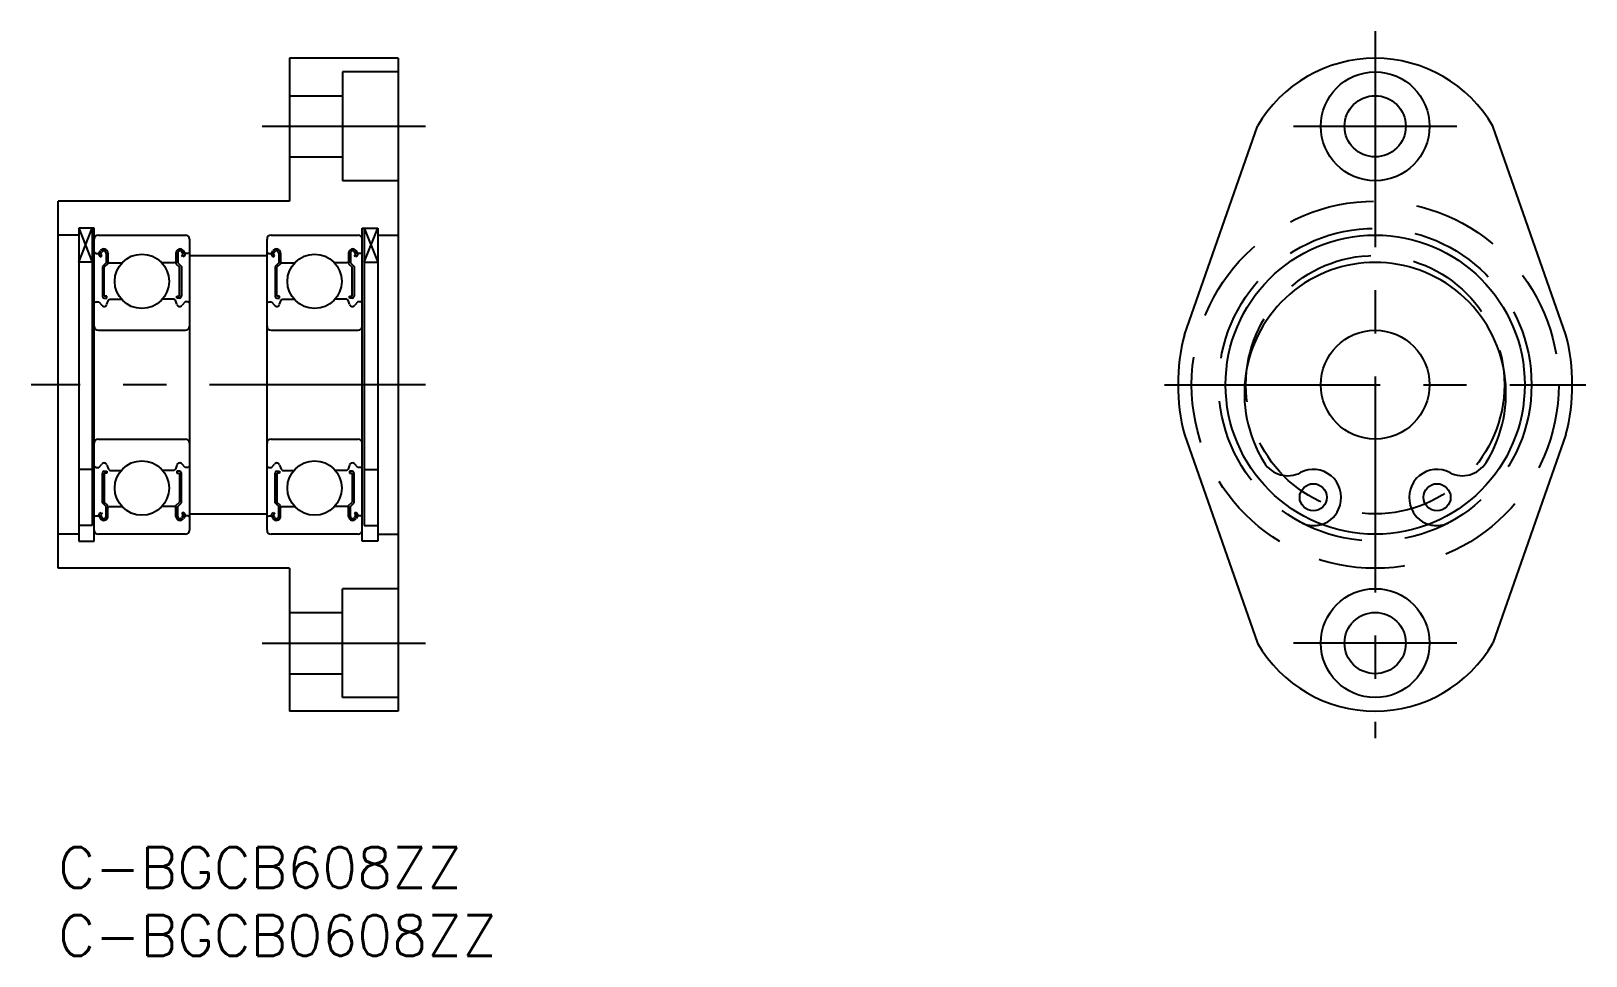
# Model space of a CAD drawing. Extents: x -2 to 112, y -8 to 60.
import ezdxf

# ---------------------------------------------------------------- set-up
doc = ezdxf.new("R2010")
doc.units = 0
doc.header["$LTSCALE"] = 0.5
doc.linetypes.add('CENTER', pattern=[50.8, 31.75, -6.35, 6.35, -6.35])
doc.linetypes.add('DASHED', pattern=[19.05, 12.7, -6.35])
for name, color, linetype in [('MSM_CENTER', 1, 'CENTER'), ('MSM_CONTINUOUS', 7, 'CONTINUOUS'), ('MSM_DASHED', 4, 'DASHED'), ('MSM_NARROW', 5, 'CONTINUOUS'), ('MSM_PART_NUMBER', 7, 'CONTINUOUS')]:
    doc.layers.add(name, color=color, linetype=linetype)
doc.styles.get("Standard").update_dxf_attribs({"font": 'txt.shx', "height": 3, "bigfont": 'bigfont.shx'})

# ---------------------------------------------------------------- blocks, each defined once
blk = doc.blocks.new('*U30')
at = {"layer": 'MSM_PART_NUMBER'}
blk.add_text('C-BGCB608ZZ', height=3, dxfattribs=at).set_placement((0, -3))
blk = doc.blocks.new('*U31')
at = {"layer": 'MSM_PART_NUMBER'}
blk.add_text('C-BGCB0608ZZ', height=3, dxfattribs=at).set_placement((0, -8))

msp = doc.modelspace()

# ---------------------------------------------------------------- linework, layer by layer
at = {"layer": 'MSM_CENTER'}
for p, q in [((96.85, 60), (96.85, 8)), ((15, 53), (27, 53)), ((90.85, 53), (102.85, 53)), ((27, 34), (-2, 34)), ((81.35, 34), (112.35, 34)), ((15, 15), (27, 15)), ((102.85, 15), (90.85, 15))]:
    msp.add_line(p, q, dxfattribs=at)
at = {"layer": 'MSM_CONTINUOUS'}
for p, q in [((17, 58), (17, 47.5)), ((25, 58), (17, 58)), ((25, 58), (25, 10)), ((25, 57), (20.9, 57)), ((20.9, 57), (20.9, 49)), ((17, 55.25), (20.9, 55.25)), ((82.82, 37.67), (88.19, 53)), ((110.88, 37.67), (105.51, 53)), ((17, 50.75), (20.9, 50.75)), ((25, 49), (20.9, 49)), ((0, 20.5), (0, 47.5)), ((17, 47.5), (0, 47.5)), ((1.5, 45), (0, 45)), ((1.5, 45.5), (1.5, 22.5)), ((2.65, 45.5), (1.5, 45.5)), ((2.5, 45.5), (2.5, 23.64)), ((2.65, 22.5), (2.65, 45.5)), ((2.95, 45), (9.35, 45)), ((9.65, 44.7), (9.65, 23.3)), ((15.35, 23.3), (15.35, 44.7)), ((15.65, 45), (22.05, 45)), ((22.35, 45.5), (23.5, 45.5)), ((22.35, 22.5), (22.35, 45.5)), ((22.5, 45.5), (22.5, 23.64)), ((23.5, 45.5), (23.5, 22.5)), ((23.5, 45), (25, 45)), ((2.65, 43.75), (2.75, 43.65)), ((2.75, 43.65), (2.98, 43.65)), ((2.98, 43.65), (3.09, 43.84)), ((3.03, 43.47), (3.15, 43.4)), ((3.1, 43.58), (3.21, 43.77)), ((3.21, 43.52), (3.1, 43.58)), ((3.15, 43.4), (3.21, 43.52)), ((3.52, 43.68), (3.52, 42.95)), ((3.65, 43.68), (3.65, 42.89)), ((8.65, 43.68), (8.65, 42.89)), ((8.78, 43.68), (8.78, 42.95)), ((9.2, 43.58), (9.09, 43.77)), ((9.09, 43.52), (9.2, 43.58)), ((9.15, 43.4), (9.09, 43.52)), ((9.27, 43.47), (9.15, 43.4)), ((9.32, 43.65), (9.21, 43.84)), ((9.55, 43.65), (9.32, 43.65)), ((9.65, 43.75), (9.55, 43.65)), ((9.65, 43.5), (15.35, 43.5)), ((15.35, 43.75), (15.45, 43.65)), ((15.45, 43.65), (15.68, 43.65)), ((15.68, 43.65), (15.79, 43.84)), ((15.73, 43.47), (15.85, 43.4)), ((15.8, 43.58), (15.91, 43.77)), ((15.91, 43.52), (15.8, 43.58)), ((15.85, 43.4), (15.91, 43.52)), ((16.22, 43.68), (16.22, 42.95)), ((16.35, 43.68), (16.35, 42.89)), ((21.35, 43.68), (21.35, 42.89)), ((21.48, 43.68), (21.48, 42.95)), ((21.9, 43.58), (21.79, 43.77)), ((21.79, 43.52), (21.9, 43.58)), ((21.85, 43.4), (21.79, 43.52)), ((21.97, 43.47), (21.85, 43.4)), ((22.02, 43.65), (21.91, 43.84)), ((22.25, 43.65), (22.02, 43.65)), ((22.35, 43.75), (22.25, 43.65)), ((2.5, 43), (1.5, 43)), ((3.52, 42.95), (3.25, 42.68)), ((3.25, 42.68), (3.25, 40.5)), ((3.65, 42.89), (3.38, 42.63)), ((3.38, 40.5), (3.38, 42.63)), ((3.65, 43.05), (3.75, 42.95)), ((3.75, 42.95), (4.67, 42.95)), ((8.55, 42.95), (7.63, 42.95)), ((8.65, 43.05), (8.55, 42.95)), ((8.65, 42.89), (8.92, 42.63)), ((8.78, 42.95), (9.05, 42.68)), ((8.92, 40.5), (8.92, 42.63)), ((9.05, 42.68), (9.05, 40.5)), ((16.22, 42.95), (15.95, 42.68)), ((15.95, 42.68), (15.95, 40.5)), ((16.35, 42.89), (16.08, 42.63)), ((16.08, 40.5), (16.08, 42.63)), ((16.35, 43.05), (16.45, 42.95)), ((16.45, 42.95), (17.37, 42.95)), ((21.25, 42.95), (20.33, 42.95)), ((21.35, 43.05), (21.25, 42.95)), ((21.35, 42.89), (21.62, 42.63)), ((21.48, 42.95), (21.75, 42.68)), ((21.62, 40.5), (21.62, 42.63)), ((21.75, 42.68), (21.75, 40.5)), ((22.5, 43), (23.5, 43)), ((2.65, 40), (2.75, 40.1)), ((2.75, 40.1), (2.98, 40.1)), ((2.98, 40.1), (3.2, 39.84)), ((3.58, 40.5), (3.38, 40.5)), ((3.38, 40.36), (3.58, 40.36)), ((3.58, 40.36), (3.58, 40.5)), ((3.58, 39.91), (3.69, 40.21)), ((3.69, 40.21), (3.79, 40.3)), ((3.79, 40.3), (4.63, 40.3)), ((8.51, 40.3), (7.67, 40.3)), ((8.61, 40.21), (8.51, 40.3)), ((8.72, 39.91), (8.61, 40.21)), ((8.72, 40.5), (8.92, 40.5)), ((8.72, 40.36), (8.72, 40.5)), ((8.92, 40.36), (8.72, 40.36)), ((9.32, 40.1), (9.1, 39.84)), ((9.55, 40.1), (9.32, 40.1)), ((9.65, 40), (9.55, 40.1)), ((15.35, 40), (15.45, 40.1)), ((15.45, 40.1), (15.68, 40.1)), ((15.68, 40.1), (15.9, 39.84)), ((16.28, 40.5), (16.08, 40.5)), ((16.08, 40.36), (16.28, 40.36)), ((16.28, 40.36), (16.28, 40.5)), ((16.28, 39.91), (16.39, 40.21)), ((16.39, 40.21), (16.49, 40.3)), ((16.49, 40.3), (17.33, 40.3)), ((21.21, 40.3), (20.37, 40.3)), ((21.31, 40.21), (21.21, 40.3)), ((21.42, 39.91), (21.31, 40.21)), ((21.42, 40.5), (21.62, 40.5)), ((21.42, 40.36), (21.42, 40.5)), ((21.62, 40.36), (21.42, 40.36)), ((22.02, 40.1), (21.8, 39.84)), ((22.25, 40.1), (22.02, 40.1)), ((22.35, 40), (22.25, 40.1)), ((2.95, 38), (9.35, 38)), ((15.65, 38), (22.05, 38)), ((2.95, 30), (9.35, 30)), ((15.65, 30), (22.05, 30)), ((82.82, 30.33), (88.19, 15)), ((110.88, 30.33), (105.51, 15)), ((2.5, 27.77), (1.5, 27.77)), ((2.65, 28), (2.75, 27.9)), ((2.75, 27.9), (2.98, 27.9)), ((2.98, 27.9), (3.2, 28.16)), ((3.25, 25.32), (3.25, 27.5)), ((3.38, 27.64), (3.58, 27.64)), ((3.38, 27.5), (3.38, 25.37)), ((3.58, 27.5), (3.38, 27.5)), ((3.58, 28.09), (3.69, 27.79)), ((3.58, 27.64), (3.58, 27.5)), ((3.69, 27.79), (3.79, 27.7)), ((3.79, 27.7), (4.63, 27.7)), ((8.51, 27.7), (7.67, 27.7)), ((8.61, 27.79), (8.51, 27.7)), ((8.72, 28.09), (8.61, 27.79)), ((8.72, 27.64), (8.72, 27.5)), ((8.92, 27.64), (8.72, 27.64)), ((8.72, 27.5), (8.92, 27.5)), ((8.92, 27.5), (8.92, 25.37)), ((9.05, 25.32), (9.05, 27.5)), ((9.32, 27.9), (9.1, 28.16)), ((9.55, 27.9), (9.32, 27.9)), ((9.65, 28), (9.55, 27.9)), ((15.35, 28), (15.45, 27.9)), ((15.45, 27.9), (15.68, 27.9)), ((15.68, 27.9), (15.9, 28.16)), ((15.95, 25.32), (15.95, 27.5)), ((16.08, 27.64), (16.28, 27.64)), ((16.08, 27.5), (16.08, 25.37)), ((16.28, 27.5), (16.08, 27.5)), ((16.28, 28.09), (16.39, 27.79)), ((16.28, 27.64), (16.28, 27.5)), ((16.39, 27.79), (16.49, 27.7)), ((16.49, 27.7), (17.33, 27.7)), ((21.21, 27.7), (20.37, 27.7)), ((21.31, 27.79), (21.21, 27.7)), ((21.42, 28.09), (21.31, 27.79)), ((21.42, 27.64), (21.42, 27.5)), ((21.62, 27.64), (21.42, 27.64)), ((21.42, 27.5), (21.62, 27.5)), ((21.62, 27.5), (21.62, 25.37)), ((21.75, 25.32), (21.75, 27.5)), ((22.02, 27.9), (21.8, 28.16)), ((22.25, 27.9), (22.02, 27.9)), ((22.35, 28), (22.25, 27.9)), ((22.5, 27.77), (23.5, 27.77)), ((3.52, 25.05), (3.25, 25.32)), ((3.65, 25.11), (3.38, 25.37)), ((8.65, 25.11), (8.92, 25.37)), ((8.78, 25.05), (9.05, 25.32)), ((16.22, 25.05), (15.95, 25.32)), ((16.35, 25.11), (16.08, 25.37)), ((21.35, 25.11), (21.62, 25.37)), ((21.48, 25.05), (21.75, 25.32)), ((2.65, 24.25), (2.75, 24.35)), ((2.75, 24.35), (2.98, 24.35)), ((2.98, 24.35), (3.09, 24.16)), ((3.03, 24.53), (3.15, 24.6)), ((3.21, 24.48), (3.1, 24.42)), ((3.1, 24.42), (3.21, 24.23)), ((3.15, 24.6), (3.21, 24.48)), ((3.52, 24.32), (3.52, 25.05)), ((3.65, 24.32), (3.65, 25.11)), ((3.65, 24.95), (3.75, 25.05)), ((3.75, 25.05), (4.67, 25.05)), ((8.55, 25.05), (7.63, 25.05)), ((8.65, 24.95), (8.55, 25.05)), ((8.65, 24.32), (8.65, 25.11)), ((8.78, 24.32), (8.78, 25.05)), ((9.15, 24.6), (9.09, 24.48)), ((9.09, 24.48), (9.2, 24.42)), ((9.2, 24.42), (9.09, 24.23)), ((9.27, 24.53), (9.15, 24.6)), ((9.32, 24.35), (9.21, 24.16)), ((9.55, 24.35), (9.32, 24.35)), ((9.65, 24.25), (9.55, 24.35)), ((9.65, 24.5), (15.35, 24.5)), ((15.35, 24.25), (15.45, 24.35)), ((15.45, 24.35), (15.68, 24.35)), ((15.68, 24.35), (15.79, 24.16)), ((15.73, 24.53), (15.85, 24.6)), ((15.91, 24.48), (15.8, 24.42)), ((15.8, 24.42), (15.91, 24.23)), ((15.85, 24.6), (15.91, 24.48)), ((16.22, 24.32), (16.22, 25.05)), ((16.35, 24.32), (16.35, 25.11)), ((16.35, 24.95), (16.45, 25.05)), ((16.45, 25.05), (17.37, 25.05)), ((21.25, 25.05), (20.33, 25.05)), ((21.35, 24.95), (21.25, 25.05)), ((21.35, 24.32), (21.35, 25.11)), ((21.48, 24.32), (21.48, 25.05)), ((21.85, 24.6), (21.79, 24.48)), ((21.79, 24.48), (21.9, 24.42)), ((21.9, 24.42), (21.79, 24.23)), ((21.97, 24.53), (21.85, 24.6)), ((22.02, 24.35), (21.91, 24.16)), ((22.25, 24.35), (22.02, 24.35)), ((22.35, 24.25), (22.25, 24.35)), ((94.25, 25.08), (94.27, 25.14)), ((99.43, 25.14), (99.45, 25.08)), ((1.5, 23), (0, 23)), ((2.5, 23.64), (1.5, 23.64)), ((9.35, 23), (2.95, 23)), ((22.05, 23), (15.65, 23)), ((22.5, 23.64), (23.5, 23.64)), ((23.5, 23), (25, 23)), ((1.5, 22.5), (2.65, 22.5)), ((23.5, 22.5), (22.35, 22.5)), ((17, 20.5), (0, 20.5)), ((17, 20.5), (17, 10)), ((25, 19), (20.9, 19)), ((20.9, 11), (20.9, 19)), ((17, 17.25), (20.9, 17.25)), ((17, 12.75), (20.9, 12.75)), ((25, 11), (20.9, 11)), ((25, 10), (17, 10))]:
    msp.add_line(p, q, dxfattribs=at)
for centre, radius in [((96.85, 53), 4), ((96.85, 53), 2.25), ((96.85, 34), 11), ((6.15, 41.6), 2), ((18.85, 41.6), 2), ((96.85, 34), 4), ((6.15, 26.4), 2), ((18.85, 26.4), 2), ((92.3, 25.72), 1), ((101.4, 25.72), 1), ((96.85, 15), 4), ((96.85, 15), 2.25)]:
    msp.add_circle(centre, radius, dxfattribs=at)
for centre, radius, start, end in [((96.85, 48), 10, 30, 150), ((2.95, 44.7), 0.3, 90, 180), ((9.35, 44.7), 0.3, 0, 90), ((15.65, 44.7), 0.3, 90, 180), ((22.05, 44.7), 0.3, 0, 90), ((3.1, 43.58), 0.133, 149.3826, 240.0083), ((3.35, 43.68), 0.299, 0, 149.3826), ((3.35, 43.68), 0.166, 0, 149.3789), ((8.95, 43.68), 0.299, 30.6174, 180), ((8.95, 43.68), 0.166, 30.6211, 180), ((9.2, 43.58), 0.133, 299.9917, 30.6174), ((15.8, 43.58), 0.133, 149.3826, 240.0083), ((16.05, 43.68), 0.299, 0, 149.3826), ((16.05, 43.68), 0.166, 0, 149.3789), ((21.65, 43.68), 0.299, 30.6174, 180), ((21.65, 43.68), 0.166, 30.6211, 180), ((21.9, 43.58), 0.133, 299.9917, 30.6174), ((96.85, 33.37), 9.62, 328.0223, 211.9777), ((3.38, 40.5), 0.133, 180, 270), ((8.92, 40.5), 0.133, 270, 360), ((16.08, 40.5), 0.133, 180, 270), ((21.62, 40.5), 0.133, 270, 360), ((3.37, 39.98), 0.224, 219.2766, 340.0001), ((8.93, 39.98), 0.224, 199.9999, 320.7234), ((16.07, 39.98), 0.224, 219.2766, 340.0001), ((21.63, 39.98), 0.224, 199.9999, 320.7234), ((2.95, 38.3), 0.3, 180, 270), ((9.35, 38.3), 0.3, 270, 0), ((15.65, 38.3), 0.3, 180, 270), ((22.05, 38.3), 0.3, 270, 0), ((96.85, 34), 14.5, 165.3364, 194.6636), ((96.85, 34), 14.5, 345.3364, 14.6636), ((2.95, 29.7), 0.3, 90, 180), ((9.35, 29.7), 0.3, 0, 90), ((15.65, 29.7), 0.3, 90, 180), ((22.05, 29.7), 0.3, 0, 90), ((3.37, 28.02), 0.224, 19.9999, 140.7234), ((3.38, 27.5), 0.133, 90, 180), ((8.93, 28.02), 0.224, 39.2766, 160.0001), ((8.92, 27.5), 0.133, 0, 90), ((16.07, 28.02), 0.224, 19.9999, 140.7234), ((16.08, 27.5), 0.133, 90, 180), ((21.63, 28.02), 0.224, 39.2766, 160.0001), ((21.62, 27.5), 0.133, 0, 90), ((90.42, 29.36), 2.05, 211.9777, 297.2224), ((92.3, 25.72), 2.05, 343.7466, 117.2224), ((101.4, 25.72), 2.05, 62.7776, 196.2534), ((103.27, 29.36), 2.05, 242.7776, 328.0223), ((3.1, 24.42), 0.133, 119.9917, 210.6174), ((3.35, 24.32), 0.299, 210.6174, 0), ((3.35, 24.32), 0.166, 210.6211, 0), ((8.95, 24.32), 0.299, 180, 329.3826), ((8.95, 24.32), 0.166, 180, 329.3789), ((9.2, 24.42), 0.133, 329.3826, 60.0083), ((15.8, 24.42), 0.133, 119.9917, 210.6174), ((16.05, 24.32), 0.299, 210.6174, 0), ((16.05, 24.32), 0.166, 210.6211, 0), ((21.65, 24.32), 0.299, 180, 329.3826), ((21.65, 24.32), 0.166, 180, 329.3789), ((21.9, 24.42), 0.133, 329.3826, 60.0083), ((92.33, 25.64), 2, 286.8489, 343.7466), ((101.37, 25.64), 2, 196.2534, 253.1511), ((2.95, 23.3), 0.3, 180, 270), ((9.35, 23.3), 0.3, 270, 0), ((15.65, 23.3), 0.3, 180, 270), ((22.05, 23.3), 0.3, 270, 0), ((96.85, 20), 10, 210, 330)]:
    msp.add_arc(centre, radius, start, end, dxfattribs=at)
at = {"layer": 'MSM_DASHED'}
for radius in [13.5, 11.5, 9.5]:
    msp.add_circle((96.85, 34), radius, dxfattribs=at)
for centre, start, end in [((92.33, 25.64), 241.5935, 286.8489), ((101.37, 25.64), 253.1511, 298.4065)]:
    msp.add_arc(centre, 2, start, end, dxfattribs=at)
at = {"layer": 'MSM_NARROW'}
for p, q in [((1.5, 45.5), (2.5, 43)), ((1.5, 43), (2.5, 45.5)), ((22.5, 45.5), (23.5, 43)), ((22.5, 43), (23.5, 45.5))]:
    msp.add_line(p, q, dxfattribs=at)

# ---------------------------------------------------------------- block references
at = {"layer": 'MSM_CONTINUOUS'}
for name in ['*U30', '*U31']:
    msp.add_blockref(name, (0, 0), dxfattribs=at)

doc.saveas('drawing.dxf')
